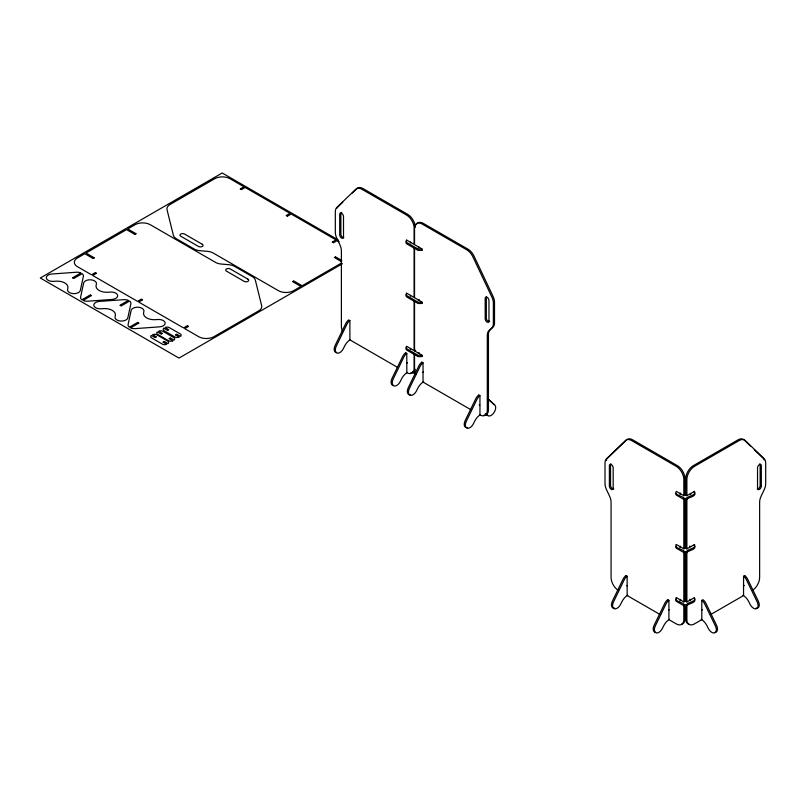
<?xml version="1.0" encoding="UTF-8"?>
<svg xmlns="http://www.w3.org/2000/svg" width="806" height="806" viewBox="0 0 806 806"><rect width="100%" height="100%" fill="white"/><g stroke="black" fill="none" stroke-linecap="round" stroke-linejoin="round"><path stroke-width="1.21" d="M627.37 585.791L626.655 585.609M479.731 405.186L479.197 404.884M689.563 546.176L690.722 546.629M679.921 600.873L680.707 599.362M701.744 610.112L702.459 609.638M675.75 493.383L676.133 494.944L683.82 499.428A2.146 1.239 0 0 0 686.883 499.438C688.042 497.211 697.069 496.587 694.47 492.788M675.75 546.508L676.133 548.07L683.82 552.543M675.75 599.634L676.133 601.195L683.82 605.669A2.146 1.239 0 0 0 686.883 605.689C688.042 603.462 697.069 602.838 694.47 599.029M410.627 295.288L410.365 296.215M410.627 348.414L410.365 349.441M418.364 300.205L419.17 299.439M418.324 353.31L419.08 352.615M406.546 240.128L405.932 241.427L406.768 242.535L418.143 249.064L421.931 249.004M406.546 241.457L405.932 242.757L406.768 243.865L418.143 250.394L421.931 250.334M406.546 293.243L405.932 294.553L406.768 295.651L418.143 302.179L421.931 302.129M406.546 294.583L405.932 295.883L406.768 296.981L418.143 303.509L421.931 303.459M406.546 346.368L405.932 347.668L406.768 348.776L418.143 355.305L421.931 355.255M406.546 347.698L405.932 348.998L406.768 350.106L418.143 356.635L421.931 356.584M676.224 544.534C673.625 548.342 682.662 548.967 683.82 551.203A2.146 1.239 0 0 0 686.883 551.213C688.042 548.987 697.069 548.362 694.47 544.554L686.883 548.836L685.715 548.161L685.715 499.619M676.224 597.659C673.625 601.467 682.662 602.092 683.82 604.319A2.146 1.239 0 0 0 686.883 604.339C688.042 602.112 697.069 601.488 694.47 597.679M342.731 202.246L337.996 206.799A10.72 6.186 60 0 0 337.089 208.099M352.212 193.128L356.947 188.564A10.72 6.186 60 0 1 363.012 188.564L407.725 214.386A10.72 6.186 60 0 1 415.302 227.232M607.684 458.08L626.635 439.854A10.72 6.186 60 0 1 632.7 439.854L677.413 465.667A10.72 6.186 60 0 1 684.989 478.512L684.989 495.015L683.82 495.69L676.325 491.358C673.403 495.086 682.712 495.932 683.82 498.078A2.146 1.239 0 0 0 686.883 498.098C688.042 495.871 697.069 495.237 694.47 491.438L686.883 495.71L685.715 495.035L685.715 478.532A10.72 6.186 -60 0 1 693.291 465.687L738.004 439.875A10.72 6.186 -60 0 1 744.069 439.875L750.386 445.95M406.869 363.163L407.473 362.7M690.661 600.027L689.815 599.281M93.385 258.404L94.101 257.991M135.146 234.294L135.861 233.881M72.57 277.808L80.912 272.992A6.428 3.718 0 0 0 76.187 272.247L51.937 274A6.428 3.718 0 0 0 46.345 278.141A6.428 3.718 0 0 0 53.528 281.365L55.906 281.193A10.72 6.186 0 0 1 67.865 288.105L67.573 289.475A6.428 3.718 0 0 0 73.155 293.616A6.428 3.718 0 0 0 80.338 290.392L83.371 276.387A6.428 3.718 0 0 0 82.081 273.667L73.739 278.483M95.309 272.619L91.521 274.806L77.235 266.564A10.72 6.186 0 0 1 77.235 258.091L84.811 253.719L93.153 258.535M240.208 188.967L243.996 186.78L229.71 178.529A10.72 6.186 0 0 0 214.799 178.67L170.076 204.482A10.72 6.186 0 0 0 167.044 209.741L173.361 235.261A10.72 6.186 0 0 0 176.393 238.767L194.085 248.973A10.72 6.186 0 0 0 200.14 250.726L207.223 251.311A10.72 6.186 0 0 1 213.278 253.064L278.463 290.694A10.72 6.186 0 0 0 293.374 290.825L300.95 286.452L292.618 281.637M96.478 273.294L92.69 275.481L137.534 301.373L141.312 299.187M241.377 189.642L245.165 187.455L289.999 213.338L286.221 215.524M90.242 294.956L81.9 299.772A6.428 3.718 0 0 1 80.61 297.041L83.643 283.037A6.428 3.718 0 0 1 90.816 279.813A6.428 3.718 0 0 1 96.408 283.964L96.105 285.334A10.72 6.186 0 0 0 108.075 292.246L110.452 292.074A6.428 3.718 0 0 1 117.626 295.288A6.428 3.718 0 0 1 112.044 299.439L87.794 301.192A6.428 3.718 0 0 1 83.068 300.447L91.41 295.631M120.064 305.222L128.406 300.406A6.428 3.718 0 0 0 123.681 299.671L99.43 301.414A6.428 3.718 0 0 0 93.839 305.565A6.428 3.718 0 0 0 101.022 308.789L103.4 308.617A10.72 6.186 0 0 1 115.359 315.519L115.067 316.889A6.428 3.718 0 0 0 120.648 321.04A6.428 3.718 0 0 0 127.832 317.816L130.864 303.812A6.428 3.718 0 0 0 129.575 301.081L121.232 305.897M142.481 299.862L138.692 302.049L183.536 327.931L187.324 325.745M287.389 216.199L291.168 214.013L336.011 239.906L332.223 242.092M137.735 322.37L129.393 327.196A6.428 3.718 0 0 1 128.104 324.465L131.136 310.461A6.428 3.718 0 0 1 138.31 307.237A6.428 3.718 0 0 1 143.901 311.378L143.599 312.748A10.72 6.186 0 0 0 155.568 319.66L157.946 319.488A6.428 3.718 0 0 1 165.119 322.712A6.428 3.718 0 0 1 159.538 326.863L135.287 328.606A6.428 3.718 0 0 1 130.562 327.861L138.904 323.045M163.779 328.254L167.588 330.339M155.336 337.412L156.052 336.999M161.381 333.926L162.087 333.513M167.819 330.208L168.535 329.795M188.493 326.42L184.705 328.606L198.991 336.858A10.72 6.186 0 0 0 213.902 336.717L258.625 310.904A10.72 6.186 0 0 0 261.658 305.645L255.341 280.125A10.72 6.186 0 0 0 252.308 276.619L234.617 266.413A10.72 6.186 0 0 0 228.561 264.66L221.479 264.076A10.72 6.186 0 0 1 215.424 262.323L150.238 224.693A10.72 6.186 0 0 0 135.327 224.562L127.741 228.934L136.083 233.75M333.392 242.767L337.18 240.581L339.215 241.76M163.296 342.006L164.011 341.593M169.341 338.52L170.046 338.107M175.779 334.802L176.494 334.389M172.726 340.847L169.109 338.651M292.84 281.506L293.555 281.093M334.601 257.396L335.316 256.983M341.643 262.958L302.129 285.777L293.787 280.962M342.389 263.753L179.003 358.086L40.3 278.01L222.204 172.988L338.147 239.926M410.677 242.032L410.365 242.989M418.717 246.576L418.324 247.885M421.105 355.99L422.032 356.524L422.032 355.194L414.536 350.862L415.684 350.197M423.513 372.171L422.898 372.241M680.707 493.111L679.942 493.504L680.042 494.481M680.707 546.236L679.932 546.649L680.042 547.707M676.325 544.483L683.82 548.805L684.989 548.14L684.989 499.599M669.403 609.719L668.597 609.82M676.325 597.599L683.82 601.931L684.989 601.256L684.989 552.715M685.715 552.745L685.715 601.276L686.188 601.004M685.715 601.276L686.883 601.951L694.379 597.629L694.379 598.969M686.883 605.366L686.883 619.804A10.72 6.186 -60 0 0 694.208 624.035L701.794 619.663L701.794 600.399L702.963 599.724A6.428 3.718 60 0 1 705.965 603.442L716.574 625.325A6.428 3.718 60 0 1 715.073 632.347M711.073 614.293L743.555 595.553L743.555 576.28L744.724 575.615A6.428 3.718 60 0 1 747.726 579.333L758.335 601.205A6.428 3.718 60 0 1 756.018 608.137M744.311 585.478L743.344 585.871M406.647 240.067L414.153 244.389L414.153 227.897A10.72 6.186 60 0 0 406.577 215.051L361.854 189.229A10.72 6.186 60 0 0 355.789 189.229L336.848 207.464A10.72 6.186 60 0 0 335.326 211.837L335.326 232.259A10.72 6.186 60 0 0 336.848 238.385L339.88 244.802A10.72 6.186 60 0 1 341.391 250.938L341.391 326.198A10.72 6.186 60 0 0 342.57 331.568M240.44 189.098L241.155 189.511M286.442 215.655L287.158 216.068M332.455 242.223L333.16 242.626M406.647 293.193L414.153 297.515L414.153 247.895M421.105 302.865L422.032 303.409L422.032 302.079L414.536 297.736L414.536 248.127M335.538 256.852L341.794 260.469M334.379 257.527L341.673 261.738M690.349 493.343L690.661 494.501M684.042 494.471L684.989 495.015M406.647 346.318L414.153 350.64L414.153 301.021M397.338 367.254L349.895 339.86L349.885 320.587L348.726 319.922A6.428 3.718 -60 0 0 345.724 323.639L335.115 345.522A6.428 3.718 -60 0 0 336.606 352.544M393.53 385.409A6.428 3.718 -60 0 1 392.028 378.387L402.647 356.504A6.428 3.718 -60 0 1 405.65 352.786L406.798 353.451L406.818 372.725A10.72 6.186 60 0 0 414.153 368.483L414.153 354.046M410.566 394.678A6.428 3.718 -60 0 1 408.249 387.757L418.868 365.874A6.428 3.718 -60 0 1 421.87 362.156L423.019 362.821L423.039 382.084L471.097 409.831M465.969 427.523A6.428 3.718 -60 0 1 465.173 420.611L475.782 398.728A6.428 3.718 -60 0 1 478.794 395.011L479.943 395.675L479.953 414.949A10.72 6.186 60 0 0 487.298 410.435L487.298 335.165A10.72 6.186 60 0 1 488.809 330.792L491.841 327.881A10.72 6.186 60 0 0 493.363 323.498L493.363 303.076A10.72 6.186 60 0 0 491.841 296.951L472.89 256.842A10.72 6.186 60 0 0 466.835 249.84L422.112 224.018A10.72 6.186 60 0 0 414.536 228.118L414.536 244.621L422.032 248.953L422.032 250.283M684.042 547.586L684.989 548.14M134.914 234.425L126.572 229.609L85.99 253.044L94.322 257.86M614.676 608.117A6.428 3.718 -60 0 1 612.369 601.185L622.978 579.312A6.428 3.718 -60 0 1 625.98 575.585L627.149 576.26L627.149 595.533L660.638 614.857M655.621 632.317A6.428 3.718 -60 0 1 654.129 625.305L664.738 603.422A6.428 3.718 -60 0 1 667.741 599.704L668.909 600.379L668.909 619.633L676.486 624.015A10.72 6.186 60 0 0 683.82 619.784L683.82 605.346M95.541 272.76L96.246 273.163M141.544 299.318L142.259 299.731M187.546 325.876L188.261 326.289M168.756 329.664L165.139 327.468A3.97 2.287 0 0 1 166.812 327.115L167.688 327.125A2.892 1.672 0 0 1 169.32 327.589L180.302 333.936A2.861 1.652 0 0 1 181.048 334.722L181.078 335.558A4.03 2.327 0 0 1 180.524 336.344L176.716 334.258M175.547 334.933L179.264 337.079A3.97 2.287 0 0 1 177.501 337.482L176.625 337.472A2.892 1.672 0 0 1 174.993 337.009L164.011 330.661A2.861 1.652 0 0 1 163.255 329.876L163.235 329.039A4.03 2.327 0 0 1 163.779 328.254M72.792 277.939L73.507 278.352M120.285 305.353L121.001 305.766M162.318 333.382L158.701 331.185A3.97 2.287 0 0 1 160.364 330.833L161.24 330.853A2.892 1.672 0 0 1 162.872 331.306L173.864 337.654A2.861 1.652 0 0 1 174.61 338.439M170.278 337.976L174.086 340.061A4.03 2.327 0 0 0 174.64 339.276L174.61 338.439M161.15 334.057L157.341 331.971A4.03 2.327 0 0 0 156.787 332.757L156.817 333.593A2.861 1.652 0 0 0 157.563 334.379L168.555 340.716A2.892 1.672 0 0 0 170.187 341.18L171.063 341.19A3.97 2.287 0 0 0 172.726 340.847M90.463 295.087L91.179 295.5M137.957 322.511L138.672 322.914M156.273 336.868L152.656 334.671A3.97 2.287 0 0 1 154.329 334.329L155.205 334.339A2.892 1.672 0 0 1 156.838 334.802L167.819 341.15A2.861 1.652 0 0 1 168.565 341.925L168.595 342.762A4.03 2.327 0 0 1 168.041 343.547L164.233 341.462M155.115 337.543L151.296 335.457A4.03 2.327 0 0 0 150.752 336.243L150.772 337.079A2.861 1.652 0 0 0 151.518 337.865L162.52 344.212A2.892 1.672 0 0 0 164.142 344.666L165.018 344.686A3.97 2.287 0 0 0 166.681 344.333L163.064 342.137M488.093 398.859L494.723 404.874A6.428 3.718 -60 0 1 493.927 412.712A6.428 3.718 -60 0 1 487.549 415.473L486.512 414.526A10.72 6.186 -60 0 0 485.323 413.81M488.265 399.403L490.925 401.811M492.244 403.01L493.574 404.209A6.428 3.718 -60 0 1 494.028 404.763M485.615 414.103L486.391 414.808A6.428 3.718 -60 0 0 487.67 415.362M412.601 371.989L413.256 372.584A6.428 3.718 -60 0 0 415.372 373.107M754.335 449.748L763.02 458.11A10.72 6.186 -60 0 1 764.148 459.934M694.47 545.904C697.069 549.712 688.042 550.337 686.883 552.563A2.146 1.239 0 0 1 683.851 552.563M744.724 575.615L744.724 576.814M694.379 491.378L694.379 492.728M694.379 544.503L694.379 545.853M686.883 495.71L686.883 479.207A10.72 6.186 -60 0 1 694.45 466.362L739.173 440.55A10.72 6.186 -60 0 1 745.238 440.55L764.189 458.775A10.72 6.186 -60 0 1 765.7 463.158L765.7 483.58A10.72 6.186 -60 0 1 764.189 489.705L761.156 496.123A10.72 6.186 -60 0 0 759.635 502.249L759.635 577.509A10.72 6.186 -60 0 1 752.3 590.496M686.883 498.138L686.883 548.836M686.883 551.254L686.883 601.951M685.715 606.757L685.715 619.129A10.72 6.186 -60 0 0 689.08 624.187M684.989 606.727L684.989 619.109A10.72 6.186 60 0 1 681.624 624.156M683.82 495.69L683.82 479.187A10.72 6.186 60 0 0 676.244 466.342L631.531 440.529A10.72 6.186 60 0 0 625.466 440.529L606.515 458.755A10.72 6.186 60 0 0 605.004 463.138L605.004 483.56A10.72 6.186 60 0 0 606.515 489.685L609.548 496.103A10.72 6.186 60 0 1 611.069 502.229L611.069 577.489A10.72 6.186 60 0 0 618.404 590.476M683.82 498.118L683.82 548.805M683.82 551.233L683.82 601.931M667.741 599.704L667.741 600.903M625.98 575.585L625.98 576.794M478.794 395.011L478.794 396.22M421.87 362.156L421.87 363.355M414.536 301.243L414.536 350.862M414.536 354.277L414.536 368.705A10.72 6.186 60 0 0 415.805 374.024M405.65 352.786L405.65 353.995M627.149 576.26A6.428 3.718 -60 0 0 624.146 579.988L613.527 601.86A6.428 3.718 -60 0 0 614.333 608.772A6.428 3.718 -60 0 0 620.711 604.168L621.748 602.022A10.72 6.186 -60 0 1 627.733 595.191M606.384 460.498A10.72 6.186 60 0 1 606.555 459.914M607.039 458.896A10.72 6.186 60 0 1 607.341 458.463M613.789 488.829A2.68 1.552 60 0 1 611.724 488.114A2.68 1.552 60 0 1 610.555 485.414L610.555 464.991A2.68 1.552 60 0 1 610.978 463.853M669.494 619.3A10.72 6.186 -60 0 0 663.509 626.131L662.472 628.277A6.428 3.718 -60 0 1 656.094 632.881A6.428 3.718 -60 0 1 655.298 625.97L665.907 604.097A6.428 3.718 -60 0 1 668.909 600.379M701.794 600.399A6.428 3.718 60 0 1 704.797 604.117L715.406 626A6.428 3.718 60 0 1 714.61 632.901A6.428 3.718 60 0 1 708.232 628.297L707.194 626.161A10.72 6.186 60 0 0 701.21 619.32M686.299 614.112A6.428 3.718 60 0 1 686.228 610.898M757.217 488.96A2.68 1.552 -60 0 0 759.151 487.932A2.68 1.552 -60 0 0 760.149 485.434L760.149 465.012A2.68 1.552 -60 0 0 759.726 463.873M742.971 595.211A10.72 6.186 60 0 1 748.955 602.042L749.993 604.188A6.428 3.718 60 0 0 756.371 608.792A6.428 3.718 60 0 0 757.166 601.88L746.558 580.008A6.428 3.718 60 0 0 743.555 576.28M686.148 492.406A1.068 0.615 0 0 1 684.637 492.416M686.148 545.531A1.068 0.615 0 0 1 684.637 545.531M686.148 598.657A1.068 0.615 0 0 1 684.637 598.657M350.469 339.517A10.72 6.186 -60 0 0 344.484 346.348L343.447 348.484A6.428 3.718 -60 0 1 337.059 353.099A6.428 3.718 -60 0 1 336.263 346.187L346.872 324.304A6.428 3.718 -60 0 1 349.885 320.587M415.684 373.813A6.428 3.718 -60 0 1 414.405 373.249L413.367 372.301A10.72 6.186 -60 0 0 412.813 371.888M407.383 372.382A10.72 6.186 -60 0 0 401.398 379.213L400.36 381.359A6.428 3.718 -60 0 1 393.983 385.963A6.428 3.718 -60 0 1 393.187 379.052L403.796 357.169A6.428 3.718 -60 0 1 406.798 353.451M415.14 369.259A10.72 6.186 60 0 1 410.647 372.926M341.724 212.371A2.68 1.552 60 0 0 340.867 213.711L340.867 234.133A2.68 1.552 60 0 0 341.855 236.632A2.68 1.552 60 0 0 343.799 237.649M467.49 427.543A6.428 3.718 -60 0 1 466.674 427.633M479.943 395.675A6.428 3.718 -60 0 0 476.94 399.393L466.321 421.276A6.428 3.718 -60 0 0 467.127 428.188A6.428 3.718 -60 0 0 473.505 423.583L474.543 421.437A10.72 6.186 -60 0 1 480.527 414.606M423.019 362.821A6.428 3.718 -60 0 0 420.017 366.539L409.408 388.421A6.428 3.718 -60 0 0 410.204 395.323A6.428 3.718 -60 0 0 416.581 390.719L417.619 388.583A10.72 6.186 -60 0 1 423.603 381.742M416.299 224.642A10.72 6.186 60 0 1 423.261 223.353L467.984 249.175A10.72 6.186 60 0 1 474.049 256.177L492.99 296.286A10.72 6.186 60 0 1 494.511 302.411L494.511 322.833A10.72 6.186 60 0 1 492.99 327.216L489.967 330.128A10.72 6.186 60 0 0 488.446 334.5L488.446 409.77A10.72 6.186 60 0 1 483.842 415.161M489.705 321.443A2.68 1.552 60 0 1 487.6 320.909A2.68 1.552 60 0 1 486.34 318.118L486.34 297.696A2.68 1.552 60 0 1 486.471 296.971M202.256 244.258L184.564 234.042A2.68 1.552 0 0 0 180.776 234.042A2.68 1.552 0 0 0 180.776 236.239L198.467 246.445A2.68 1.552 0 0 0 202.256 246.445A2.68 1.552 0 0 0 202.256 244.258M247.926 279.148L230.234 268.942A2.68 1.552 0 0 0 226.446 268.942A2.68 1.552 0 0 0 226.446 271.128L244.127 281.344A2.68 1.552 0 0 0 247.926 281.344A2.68 1.552 0 0 0 247.926 279.148M761.317 486.109L761.317 465.687A2.68 1.552 -60 0 0 759.423 464.588A2.68 1.552 -60 0 0 757.529 467.873L757.529 488.295A2.68 1.552 -60 0 0 759.423 489.393A2.68 1.552 -60 0 0 761.317 486.109M613.175 488.275L613.175 467.853A2.68 1.552 60 0 0 611.28 464.568A2.68 1.552 60 0 0 609.386 465.667L609.386 486.089A2.68 1.552 60 0 0 611.28 489.373A2.68 1.552 60 0 0 613.175 488.275M488.97 320.969L488.97 300.547A2.68 1.552 60 0 0 487.076 297.263A2.68 1.552 60 0 0 485.182 298.361L485.182 318.783A2.68 1.552 60 0 0 487.076 322.068A2.68 1.552 60 0 0 488.97 320.969M343.507 236.984L343.507 216.562A2.68 1.552 60 0 0 341.603 213.278A2.68 1.552 60 0 0 339.709 214.376L339.709 234.798A2.68 1.552 60 0 0 341.603 238.072A2.68 1.552 60 0 0 343.507 236.984"/></g></svg>
